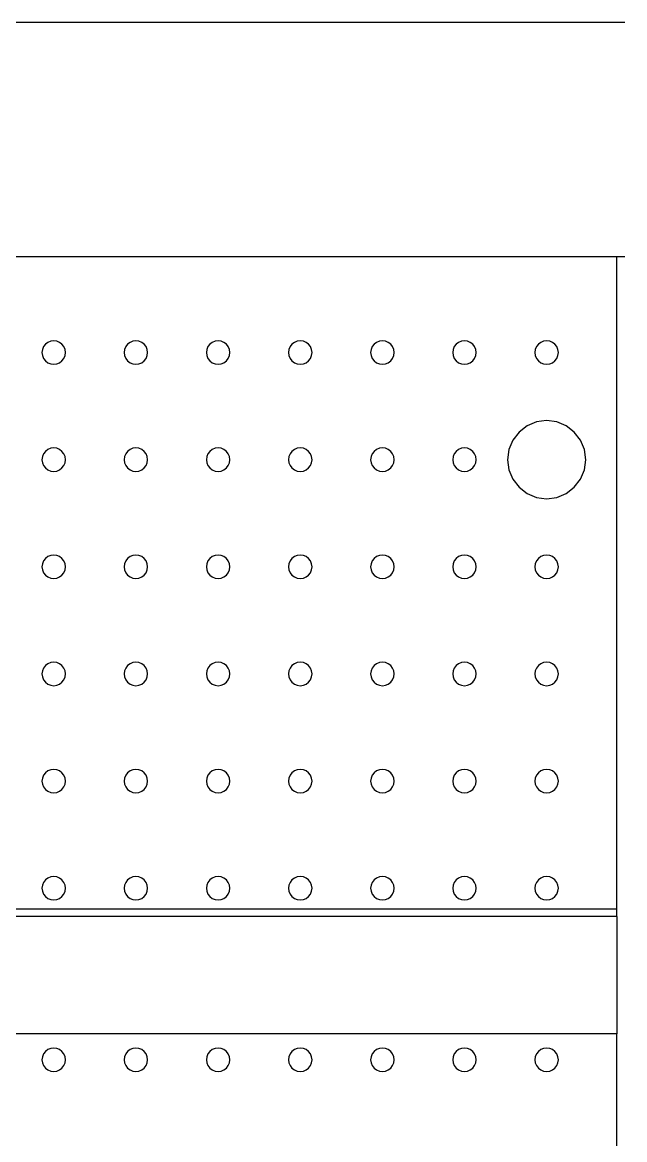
# Model space of a CAD drawing. Header units: millimetres. Extents: x 2562 to 7288, y 778 to 5635.
# Drawn here: x 5853.44 to 5868.85, y 1697.05 to 1725.62 of the extents above; entities that cross this region are included whole.
import ezdxf

# ---------------------------------------------------------------- set-up
doc = ezdxf.new("R2010")
doc.units = ezdxf.units.MM
doc.layers.add('0-gnl-gor3', color=252, linetype='Continuous')
doc.layers.add('2-tef-sabit', color=251, linetype='Continuous')

# ---------------------------------------------------------------- blocks, each defined once
blk = doc.blocks.new('ice well')
at = {"layer": '0-gnl-gor3'}
for p, q in [((63128.92, 6543.76), (63128.92, 6960.06)), ((63068.92, 6545.76), (63068.92, 6854.24)), ((62870.26, 6545.76), (62870.26, 6753.91)), ((62900.26, 6545.76), (62900.26, 6753.91)), ((62902.26, 6753.91), (62902.26, 6545.76)), ((62861.5, 6691.95), (62861.03, 6691.33)), ((62862.13, 6692.42), (62861.5, 6691.95)), ((62862.85, 6692.72), (62862.13, 6692.42)), ((62863.63, 6692.83), (62862.85, 6692.72)), ((62864.4, 6692.72), (62863.63, 6692.83)), ((62865.13, 6692.42), (62864.4, 6692.72)), ((62865.75, 6691.95), (62865.13, 6692.42)), ((62866.22, 6691.33), (62865.75, 6691.95)), ((62905.37, 6691.95), (62904.9, 6691.33)), ((62906, 6692.42), (62905.37, 6691.95)), ((62906.72, 6692.72), (62906, 6692.42)), ((62907.5, 6692.83), (62906.72, 6692.72)), ((62908.27, 6692.72), (62907.5, 6692.83)), ((62909, 6692.42), (62908.27, 6692.72)), ((62909.62, 6691.95), (62909, 6692.42)), ((62910.09, 6691.33), (62909.62, 6691.95)), ((62932.77, 6691.95), (62932.3, 6691.33)), ((62933.39, 6692.42), (62932.77, 6691.95)), ((62934.12, 6692.72), (62933.39, 6692.42)), ((62934.89, 6692.83), (62934.12, 6692.72)), ((62935.67, 6692.72), (62934.89, 6692.83)), ((62936.39, 6692.42), (62935.67, 6692.72)), ((62937.02, 6691.95), (62936.39, 6692.42)), ((62937.49, 6691.33), (62937.02, 6691.95)), ((62960.17, 6691.95), (62959.7, 6691.33)), ((62960.79, 6692.42), (62960.17, 6691.95)), ((62961.52, 6692.72), (62960.79, 6692.42)), ((62962.29, 6692.83), (62961.52, 6692.72)), ((62963.07, 6692.72), (62962.29, 6692.83)), ((62963.79, 6692.42), (62963.07, 6692.72)), ((62964.42, 6691.95), (62963.79, 6692.42)), ((62964.89, 6691.33), (62964.42, 6691.95)), ((62987.57, 6691.95), (62987.09, 6691.33)), ((62988.19, 6692.42), (62987.57, 6691.95)), ((62988.92, 6692.72), (62988.19, 6692.42)), ((62989.69, 6692.83), (62988.92, 6692.72)), ((62990.47, 6692.72), (62989.69, 6692.83)), ((62991.19, 6692.42), (62990.47, 6692.72)), ((62991.81, 6691.95), (62991.19, 6692.42)), ((62992.29, 6691.33), (62991.81, 6691.95)), ((63014.97, 6691.95), (63014.49, 6691.33)), ((63015.59, 6692.42), (63014.97, 6691.95)), ((63016.31, 6692.72), (63015.59, 6692.42)), ((63017.09, 6692.83), (63016.31, 6692.72)), ((63017.87, 6692.72), (63017.09, 6692.83)), ((63018.59, 6692.42), (63017.87, 6692.72)), ((63019.21, 6691.95), (63018.59, 6692.42)), ((63019.69, 6691.33), (63019.21, 6691.95)), ((63042.37, 6691.95), (63041.89, 6691.33)), ((63042.99, 6692.42), (63042.37, 6691.95)), ((63043.71, 6692.72), (63042.99, 6692.42)), ((63044.49, 6692.83), (63043.71, 6692.72)), ((63045.27, 6692.72), (63044.49, 6692.83)), ((63045.99, 6692.42), (63045.27, 6692.72)), ((63046.61, 6691.95), (63045.99, 6692.42)), ((63047.09, 6691.33), (63046.61, 6691.95)), ((62860.73, 6690.6), (62860.63, 6689.83)), ((62860.63, 6689.83), (62860.73, 6689.05)), ((62861.03, 6691.33), (62860.73, 6690.6)), ((62860.73, 6689.05), (62861.03, 6688.33)), ((62866.52, 6690.6), (62866.22, 6691.33)), ((62866.22, 6688.33), (62866.52, 6689.05)), ((62866.63, 6689.83), (62866.52, 6690.6)), ((62866.52, 6689.05), (62866.63, 6689.83)), ((62904.6, 6690.6), (62904.5, 6689.83)), ((62904.5, 6689.83), (62904.6, 6689.05)), ((62904.9, 6691.33), (62904.6, 6690.6)), ((62904.6, 6689.05), (62904.9, 6688.33)), ((62910.39, 6690.6), (62910.09, 6691.33)), ((62910.09, 6688.33), (62910.39, 6689.05)), ((62910.5, 6689.83), (62910.39, 6690.6)), ((62910.39, 6689.05), (62910.5, 6689.83)), ((62932, 6690.6), (62931.89, 6689.83)), ((62931.89, 6689.83), (62932, 6689.05)), ((62932.3, 6691.33), (62932, 6690.6)), ((62932, 6689.05), (62932.3, 6688.33)), ((62937.79, 6690.6), (62937.49, 6691.33)), ((62937.49, 6688.33), (62937.79, 6689.05)), ((62937.9, 6689.83), (62937.79, 6690.6)), ((62937.79, 6689.05), (62937.9, 6689.83)), ((62959.4, 6690.6), (62959.29, 6689.83)), ((62959.29, 6689.83), (62959.4, 6689.05)), ((62959.7, 6691.33), (62959.4, 6690.6)), ((62959.4, 6689.05), (62959.7, 6688.33)), ((62965.19, 6690.6), (62964.89, 6691.33)), ((62964.89, 6688.33), (62965.19, 6689.05)), ((62965.29, 6689.83), (62965.19, 6690.6)), ((62965.19, 6689.05), (62965.29, 6689.83)), ((62986.79, 6690.6), (62986.69, 6689.83)), ((62986.69, 6689.83), (62986.79, 6689.05)), ((62987.09, 6691.33), (62986.79, 6690.6)), ((62986.79, 6689.05), (62987.09, 6688.33)), ((62992.59, 6690.6), (62992.29, 6691.33)), ((62992.29, 6688.33), (62992.59, 6689.05)), ((62992.69, 6689.83), (62992.59, 6690.6)), ((62992.59, 6689.05), (62992.69, 6689.83)), ((63014.19, 6690.6), (63014.09, 6689.83)), ((63014.09, 6689.83), (63014.19, 6689.05)), ((63014.49, 6691.33), (63014.19, 6690.6)), ((63014.19, 6689.05), (63014.49, 6688.33)), ((63019.99, 6690.6), (63019.69, 6691.33)), ((63019.69, 6688.33), (63019.99, 6689.05)), ((63020.09, 6689.83), (63019.99, 6690.6)), ((63019.99, 6689.05), (63020.09, 6689.83)), ((63041.59, 6690.6), (63041.49, 6689.83)), ((63041.49, 6689.83), (63041.59, 6689.05)), ((63041.89, 6691.33), (63041.59, 6690.6)), ((63041.59, 6689.05), (63041.89, 6688.33)), ((63047.39, 6690.6), (63047.09, 6691.33)), ((63047.09, 6688.33), (63047.39, 6689.05)), ((63047.49, 6689.83), (63047.39, 6690.6)), ((63047.39, 6689.05), (63047.49, 6689.83)), ((62861.03, 6688.33), (62861.5, 6687.71)), ((62861.5, 6687.71), (62862.13, 6687.23)), ((62862.13, 6687.23), (62862.85, 6686.93)), ((62862.85, 6686.93), (62863.63, 6686.83)), ((62863.63, 6686.83), (62864.4, 6686.93)), ((62864.4, 6686.93), (62865.13, 6687.23)), ((62865.13, 6687.23), (62865.75, 6687.71)), ((62865.75, 6687.71), (62866.22, 6688.33)), ((62904.9, 6688.33), (62905.37, 6687.71)), ((62905.37, 6687.71), (62906, 6687.23)), ((62906, 6687.23), (62906.72, 6686.93)), ((62906.72, 6686.93), (62907.5, 6686.83)), ((62907.5, 6686.83), (62908.27, 6686.93)), ((62908.27, 6686.93), (62909, 6687.23)), ((62909, 6687.23), (62909.62, 6687.71)), ((62909.62, 6687.71), (62910.09, 6688.33)), ((62932.3, 6688.33), (62932.77, 6687.71)), ((62932.77, 6687.71), (62933.39, 6687.23)), ((62933.39, 6687.23), (62934.12, 6686.93)), ((62934.12, 6686.93), (62934.89, 6686.83)), ((62934.89, 6686.83), (62935.67, 6686.93)), ((62935.67, 6686.93), (62936.39, 6687.23)), ((62936.39, 6687.23), (62937.02, 6687.71)), ((62937.02, 6687.71), (62937.49, 6688.33)), ((62959.7, 6688.33), (62960.17, 6687.71)), ((62960.17, 6687.71), (62960.79, 6687.23)), ((62960.79, 6687.23), (62961.52, 6686.93)), ((62961.52, 6686.93), (62962.29, 6686.83)), ((62962.29, 6686.83), (62963.07, 6686.93)), ((62963.07, 6686.93), (62963.79, 6687.23)), ((62963.79, 6687.23), (62964.42, 6687.71)), ((62964.42, 6687.71), (62964.89, 6688.33)), ((62987.09, 6688.33), (62987.57, 6687.71)), ((62987.57, 6687.71), (62988.19, 6687.23)), ((62988.19, 6687.23), (62988.92, 6686.93)), ((62988.92, 6686.93), (62989.69, 6686.83)), ((62989.69, 6686.83), (62990.47, 6686.93)), ((62990.47, 6686.93), (62991.19, 6687.23)), ((62991.19, 6687.23), (62991.81, 6687.71)), ((62991.81, 6687.71), (62992.29, 6688.33)), ((63014.49, 6688.33), (63014.97, 6687.71)), ((63014.97, 6687.71), (63015.59, 6687.23)), ((63015.59, 6687.23), (63016.31, 6686.93)), ((63016.31, 6686.93), (63017.09, 6686.83)), ((63017.09, 6686.83), (63017.87, 6686.93)), ((63017.87, 6686.93), (63018.59, 6687.23)), ((63018.59, 6687.23), (63019.21, 6687.71)), ((63019.21, 6687.71), (63019.69, 6688.33)), ((63041.89, 6688.33), (63042.37, 6687.71)), ((63042.37, 6687.71), (63042.99, 6687.23)), ((63042.99, 6687.23), (63043.71, 6686.93)), ((63043.71, 6686.93), (63044.49, 6686.83)), ((63044.49, 6686.83), (63045.27, 6686.93)), ((63045.27, 6686.93), (63045.99, 6687.23)), ((63045.99, 6687.23), (63046.61, 6687.71)), ((63046.61, 6687.71), (63047.09, 6688.33)), ((62862.13, 6671.4), (62861.5, 6670.92)), ((62862.85, 6671.7), (62862.13, 6671.4)), ((62863.63, 6671.8), (62862.85, 6671.7)), ((62864.4, 6671.7), (62863.63, 6671.8)), ((62865.13, 6671.4), (62864.4, 6671.7)), ((62865.75, 6670.92), (62865.13, 6671.4)), ((62906, 6671.4), (62905.37, 6670.92)), ((62906.72, 6671.7), (62906, 6671.4)), ((62907.5, 6671.8), (62906.72, 6671.7)), ((62908.27, 6671.7), (62907.5, 6671.8)), ((62909, 6671.4), (62908.27, 6671.7)), ((62909.62, 6670.92), (62909, 6671.4)), ((62933.39, 6671.4), (62932.77, 6670.92)), ((62934.12, 6671.7), (62933.39, 6671.4)), ((62934.89, 6671.8), (62934.12, 6671.7)), ((62935.67, 6671.7), (62934.89, 6671.8)), ((62936.39, 6671.4), (62935.67, 6671.7)), ((62937.02, 6670.92), (62936.39, 6671.4)), ((62960.79, 6671.4), (62960.17, 6670.92)), ((62961.52, 6671.7), (62960.79, 6671.4)), ((62962.29, 6671.8), (62961.52, 6671.7)), ((62963.07, 6671.7), (62962.29, 6671.8)), ((62963.79, 6671.4), (62963.07, 6671.7)), ((62964.42, 6670.92), (62963.79, 6671.4)), ((62988.19, 6671.4), (62987.57, 6670.92)), ((62988.92, 6671.7), (62988.19, 6671.4)), ((62989.69, 6671.8), (62988.92, 6671.7)), ((62990.47, 6671.7), (62989.69, 6671.8)), ((62991.19, 6671.4), (62990.47, 6671.7)), ((62991.81, 6670.92), (62991.19, 6671.4)), ((63015.59, 6671.4), (63014.97, 6670.92)), ((63016.31, 6671.7), (63015.59, 6671.4)), ((63017.09, 6671.8), (63016.31, 6671.7)), ((63017.87, 6671.7), (63017.09, 6671.8)), ((63018.59, 6671.4), (63017.87, 6671.7)), ((63019.21, 6670.92), (63018.59, 6671.4)), ((63042.99, 6671.4), (63042.37, 6670.92)), ((63043.71, 6671.7), (63042.99, 6671.4)), ((63044.49, 6671.8), (63043.71, 6671.7)), ((63045.27, 6671.7), (63044.49, 6671.8)), ((63045.99, 6671.4), (63045.27, 6671.7)), ((63046.61, 6670.92), (63045.99, 6671.4)), ((62860.73, 6669.58), (62860.63, 6668.8)), ((62860.63, 6668.8), (62860.73, 6668.02)), ((62861.03, 6670.3), (62860.73, 6669.58)), ((62861.5, 6670.92), (62861.03, 6670.3)), ((62866.22, 6670.3), (62865.75, 6670.92)), ((62866.52, 6669.58), (62866.22, 6670.3)), ((62866.63, 6668.8), (62866.52, 6669.58)), ((62866.52, 6668.02), (62866.63, 6668.8)), ((62904.6, 6669.58), (62904.5, 6668.8)), ((62904.5, 6668.8), (62904.6, 6668.02)), ((62904.9, 6670.3), (62904.6, 6669.58)), ((62905.37, 6670.92), (62904.9, 6670.3)), ((62910.09, 6670.3), (62909.62, 6670.92)), ((62910.39, 6669.58), (62910.09, 6670.3)), ((62910.5, 6668.8), (62910.39, 6669.58)), ((62910.39, 6668.02), (62910.5, 6668.8)), ((62932, 6669.58), (62931.89, 6668.8)), ((62931.89, 6668.8), (62932, 6668.02)), ((62932.3, 6670.3), (62932, 6669.58)), ((62932.77, 6670.92), (62932.3, 6670.3)), ((62937.49, 6670.3), (62937.02, 6670.92)), ((62937.79, 6669.58), (62937.49, 6670.3)), ((62937.9, 6668.8), (62937.79, 6669.58)), ((62937.79, 6668.02), (62937.9, 6668.8)), ((62959.4, 6669.58), (62959.29, 6668.8)), ((62959.29, 6668.8), (62959.4, 6668.02)), ((62959.7, 6670.3), (62959.4, 6669.58)), ((62960.17, 6670.92), (62959.7, 6670.3)), ((62964.89, 6670.3), (62964.42, 6670.92)), ((62965.19, 6669.58), (62964.89, 6670.3)), ((62965.29, 6668.8), (62965.19, 6669.58)), ((62965.19, 6668.02), (62965.29, 6668.8)), ((62986.79, 6669.58), (62986.69, 6668.8)), ((62986.69, 6668.8), (62986.79, 6668.02)), ((62987.09, 6670.3), (62986.79, 6669.58)), ((62987.57, 6670.92), (62987.09, 6670.3)), ((62992.29, 6670.3), (62991.81, 6670.92)), ((62992.59, 6669.58), (62992.29, 6670.3)), ((62992.69, 6668.8), (62992.59, 6669.58)), ((62992.59, 6668.02), (62992.69, 6668.8)), ((63014.19, 6669.58), (63014.09, 6668.8)), ((63014.09, 6668.8), (63014.19, 6668.02)), ((63014.49, 6670.3), (63014.19, 6669.58)), ((63014.97, 6670.92), (63014.49, 6670.3)), ((63019.69, 6670.3), (63019.21, 6670.92)), ((63019.99, 6669.58), (63019.69, 6670.3)), ((63020.09, 6668.8), (63019.99, 6669.58)), ((63019.99, 6668.02), (63020.09, 6668.8)), ((63041.59, 6669.58), (63041.49, 6668.8)), ((63041.49, 6668.8), (63041.59, 6668.02)), ((63041.89, 6670.3), (63041.59, 6669.58)), ((63042.37, 6670.92), (63041.89, 6670.3)), ((63047.09, 6670.3), (63046.61, 6670.92)), ((63047.39, 6669.58), (63047.09, 6670.3)), ((63047.49, 6668.8), (63047.39, 6669.58)), ((63047.39, 6668.02), (63047.49, 6668.8)), ((62860.73, 6668.02), (62861.03, 6667.3)), ((62861.03, 6667.3), (62861.5, 6666.68)), ((62861.5, 6666.68), (62862.13, 6666.2)), ((62862.13, 6666.2), (62862.85, 6665.9)), ((62862.85, 6665.9), (62863.63, 6665.8)), ((62863.63, 6665.8), (62864.4, 6665.9)), ((62864.4, 6665.9), (62865.13, 6666.2)), ((62865.13, 6666.2), (62865.75, 6666.68)), ((62865.75, 6666.68), (62866.22, 6667.3)), ((62866.22, 6667.3), (62866.52, 6668.02)), ((62904.6, 6668.02), (62904.9, 6667.3)), ((62904.9, 6667.3), (62905.37, 6666.68)), ((62905.37, 6666.68), (62906, 6666.2)), ((62906, 6666.2), (62906.72, 6665.9)), ((62906.72, 6665.9), (62907.5, 6665.8)), ((62907.5, 6665.8), (62908.27, 6665.9)), ((62908.27, 6665.9), (62909, 6666.2)), ((62909, 6666.2), (62909.62, 6666.68)), ((62909.62, 6666.68), (62910.09, 6667.3)), ((62910.09, 6667.3), (62910.39, 6668.02)), ((62932, 6668.02), (62932.3, 6667.3)), ((62932.3, 6667.3), (62932.77, 6666.68)), ((62932.77, 6666.68), (62933.39, 6666.2)), ((62933.39, 6666.2), (62934.12, 6665.9)), ((62934.12, 6665.9), (62934.89, 6665.8)), ((62934.89, 6665.8), (62935.67, 6665.9)), ((62935.67, 6665.9), (62936.39, 6666.2)), ((62936.39, 6666.2), (62937.02, 6666.68)), ((62937.02, 6666.68), (62937.49, 6667.3)), ((62937.49, 6667.3), (62937.79, 6668.02)), ((62959.4, 6668.02), (62959.7, 6667.3)), ((62959.7, 6667.3), (62960.17, 6666.68)), ((62960.17, 6666.68), (62960.79, 6666.2)), ((62960.79, 6666.2), (62961.52, 6665.9)), ((62961.52, 6665.9), (62962.29, 6665.8)), ((62962.29, 6665.8), (62963.07, 6665.9)), ((62963.07, 6665.9), (62963.79, 6666.2)), ((62963.79, 6666.2), (62964.42, 6666.68)), ((62964.42, 6666.68), (62964.89, 6667.3)), ((62964.89, 6667.3), (62965.19, 6668.02)), ((62986.79, 6668.02), (62987.09, 6667.3)), ((62987.09, 6667.3), (62987.57, 6666.68)), ((62987.57, 6666.68), (62988.19, 6666.2)), ((62988.19, 6666.2), (62988.92, 6665.9)), ((62988.92, 6665.9), (62989.69, 6665.8)), ((62989.69, 6665.8), (62990.47, 6665.9)), ((62990.47, 6665.9), (62991.19, 6666.2)), ((62991.19, 6666.2), (62991.81, 6666.68)), ((62991.81, 6666.68), (62992.29, 6667.3)), ((62992.29, 6667.3), (62992.59, 6668.02)), ((63014.19, 6668.02), (63014.49, 6667.3)), ((63014.49, 6667.3), (63014.97, 6666.68)), ((63014.97, 6666.68), (63015.59, 6666.2)), ((63015.59, 6666.2), (63016.31, 6665.9)), ((63016.31, 6665.9), (63017.09, 6665.8)), ((63017.09, 6665.8), (63017.87, 6665.9)), ((63017.87, 6665.9), (63018.59, 6666.2)), ((63018.59, 6666.2), (63019.21, 6666.68)), ((63019.21, 6666.68), (63019.69, 6667.3)), ((63019.69, 6667.3), (63019.99, 6668.02)), ((63041.59, 6668.02), (63041.89, 6667.3)), ((63041.89, 6667.3), (63042.37, 6666.68)), ((63042.37, 6666.68), (63042.99, 6666.2)), ((63042.99, 6666.2), (63043.71, 6665.9)), ((63043.71, 6665.9), (63044.49, 6665.8)), ((63044.49, 6665.8), (63045.27, 6665.9)), ((63045.27, 6665.9), (63045.99, 6666.2)), ((63045.99, 6666.2), (63046.61, 6666.68)), ((63046.61, 6666.68), (63047.09, 6667.3)), ((63047.09, 6667.3), (63047.39, 6668.02)), ((62860.73, 6648.55), (62860.63, 6647.77)), ((62861.03, 6649.27), (62860.73, 6648.55)), ((62861.5, 6649.89), (62861.03, 6649.27)), ((62862.13, 6650.37), (62861.5, 6649.89)), ((62862.85, 6650.67), (62862.13, 6650.37)), ((62863.63, 6650.77), (62862.85, 6650.67)), ((62864.4, 6650.67), (62863.63, 6650.77)), ((62865.13, 6650.37), (62864.4, 6650.67)), ((62865.75, 6649.89), (62865.13, 6650.37)), ((62866.22, 6649.27), (62865.75, 6649.89)), ((62866.52, 6648.55), (62866.22, 6649.27)), ((62866.63, 6647.77), (62866.52, 6648.55)), ((62904.6, 6648.55), (62904.5, 6647.77)), ((62904.9, 6649.27), (62904.6, 6648.55)), ((62905.37, 6649.89), (62904.9, 6649.27)), ((62906, 6650.37), (62905.37, 6649.89)), ((62906.72, 6650.67), (62906, 6650.37)), ((62907.5, 6650.77), (62906.72, 6650.67)), ((62908.27, 6650.67), (62907.5, 6650.77)), ((62909, 6650.37), (62908.27, 6650.67)), ((62909.62, 6649.89), (62909, 6650.37)), ((62910.09, 6649.27), (62909.62, 6649.89)), ((62910.39, 6648.55), (62910.09, 6649.27)), ((62910.5, 6647.77), (62910.39, 6648.55)), ((62932, 6648.55), (62931.89, 6647.77)), ((62932.3, 6649.27), (62932, 6648.55)), ((62932.77, 6649.89), (62932.3, 6649.27)), ((62933.39, 6650.37), (62932.77, 6649.89)), ((62934.12, 6650.67), (62933.39, 6650.37)), ((62934.89, 6650.77), (62934.12, 6650.67)), ((62935.67, 6650.67), (62934.89, 6650.77)), ((62936.39, 6650.37), (62935.67, 6650.67)), ((62937.02, 6649.89), (62936.39, 6650.37)), ((62937.49, 6649.27), (62937.02, 6649.89)), ((62937.79, 6648.55), (62937.49, 6649.27)), ((62937.9, 6647.77), (62937.79, 6648.55)), ((62959.4, 6648.55), (62959.29, 6647.77)), ((62959.7, 6649.27), (62959.4, 6648.55)), ((62960.17, 6649.89), (62959.7, 6649.27)), ((62960.79, 6650.37), (62960.17, 6649.89)), ((62961.52, 6650.67), (62960.79, 6650.37)), ((62962.29, 6650.77), (62961.52, 6650.67)), ((62963.07, 6650.67), (62962.29, 6650.77)), ((62963.79, 6650.37), (62963.07, 6650.67)), ((62964.42, 6649.89), (62963.79, 6650.37)), ((62964.89, 6649.27), (62964.42, 6649.89)), ((62965.19, 6648.55), (62964.89, 6649.27)), ((62965.29, 6647.77), (62965.19, 6648.55)), ((62986.79, 6648.55), (62986.69, 6647.77)), ((62987.09, 6649.27), (62986.79, 6648.55)), ((62987.57, 6649.89), (62987.09, 6649.27)), ((62988.19, 6650.37), (62987.57, 6649.89)), ((62988.92, 6650.67), (62988.19, 6650.37)), ((62989.69, 6650.77), (62988.92, 6650.67)), ((62990.47, 6650.67), (62989.69, 6650.77)), ((62991.19, 6650.37), (62990.47, 6650.67)), ((62991.81, 6649.89), (62991.19, 6650.37)), ((62992.29, 6649.27), (62991.81, 6649.89)), ((62992.59, 6648.55), (62992.29, 6649.27)), ((62992.69, 6647.77), (62992.59, 6648.55)), ((63014.19, 6648.55), (63014.09, 6647.77)), ((63014.49, 6649.27), (63014.19, 6648.55)), ((63014.97, 6649.89), (63014.49, 6649.27)), ((63015.59, 6650.37), (63014.97, 6649.89)), ((63016.31, 6650.67), (63015.59, 6650.37)), ((63017.09, 6650.77), (63016.31, 6650.67)), ((63017.87, 6650.67), (63017.09, 6650.77)), ((63018.59, 6650.37), (63017.87, 6650.67)), ((63019.21, 6649.89), (63018.59, 6650.37)), ((63019.69, 6649.27), (63019.21, 6649.89)), ((63019.99, 6648.55), (63019.69, 6649.27)), ((63020.09, 6647.77), (63019.99, 6648.55)), ((63041.59, 6648.55), (63041.49, 6647.77)), ((63041.89, 6649.27), (63041.59, 6648.55)), ((63042.37, 6649.89), (63041.89, 6649.27)), ((63042.99, 6650.37), (63042.37, 6649.89)), ((63043.71, 6650.67), (63042.99, 6650.37)), ((63044.49, 6650.77), (63043.71, 6650.67)), ((63045.27, 6650.67), (63044.49, 6650.77)), ((63045.99, 6650.37), (63045.27, 6650.67)), ((63046.61, 6649.89), (63045.99, 6650.37)), ((63047.09, 6649.27), (63046.61, 6649.89)), ((63047.39, 6648.55), (63047.09, 6649.27)), ((63047.49, 6647.77), (63047.39, 6648.55)), ((62860.63, 6647.77), (62860.73, 6647)), ((62860.73, 6647), (62861.03, 6646.27)), ((62861.03, 6646.27), (62861.5, 6645.65)), ((62861.5, 6645.65), (62862.13, 6645.17)), ((62865.13, 6645.17), (62865.75, 6645.65)), ((62865.75, 6645.65), (62866.22, 6646.27)), ((62866.22, 6646.27), (62866.52, 6647)), ((62866.52, 6647), (62866.63, 6647.77)), ((62904.5, 6647.77), (62904.6, 6647)), ((62904.6, 6647), (62904.9, 6646.27)), ((62904.9, 6646.27), (62905.37, 6645.65)), ((62905.37, 6645.65), (62906, 6645.17)), ((62909, 6645.17), (62909.62, 6645.65)), ((62909.62, 6645.65), (62910.09, 6646.27)), ((62910.09, 6646.27), (62910.39, 6647)), ((62910.39, 6647), (62910.5, 6647.77)), ((62931.89, 6647.77), (62932, 6647)), ((62932, 6647), (62932.3, 6646.27)), ((62932.3, 6646.27), (62932.77, 6645.65)), ((62932.77, 6645.65), (62933.39, 6645.17)), ((62936.39, 6645.17), (62937.02, 6645.65)), ((62937.02, 6645.65), (62937.49, 6646.27)), ((62937.49, 6646.27), (62937.79, 6647)), ((62937.79, 6647), (62937.9, 6647.77)), ((62959.29, 6647.77), (62959.4, 6647)), ((62959.4, 6647), (62959.7, 6646.27)), ((62959.7, 6646.27), (62960.17, 6645.65)), ((62960.17, 6645.65), (62960.79, 6645.17)), ((62963.79, 6645.17), (62964.42, 6645.65)), ((62964.42, 6645.65), (62964.89, 6646.27)), ((62964.89, 6646.27), (62965.19, 6647)), ((62965.19, 6647), (62965.29, 6647.77)), ((62986.69, 6647.77), (62986.79, 6647)), ((62986.79, 6647), (62987.09, 6646.27)), ((62987.09, 6646.27), (62987.57, 6645.65)), ((62987.57, 6645.65), (62988.19, 6645.17)), ((62991.19, 6645.17), (62991.81, 6645.65)), ((62991.81, 6645.65), (62992.29, 6646.27)), ((62992.29, 6646.27), (62992.59, 6647)), ((62992.59, 6647), (62992.69, 6647.77)), ((63014.09, 6647.77), (63014.19, 6647)), ((63014.19, 6647), (63014.49, 6646.27)), ((63014.49, 6646.27), (63014.97, 6645.65)), ((63014.97, 6645.65), (63015.59, 6645.17)), ((63018.59, 6645.17), (63019.21, 6645.65)), ((63019.21, 6645.65), (63019.69, 6646.27)), ((63019.69, 6646.27), (63019.99, 6647)), ((63019.99, 6647), (63020.09, 6647.77)), ((63041.49, 6647.77), (63041.59, 6647)), ((63041.59, 6647), (63041.89, 6646.27)), ((63041.89, 6646.27), (63042.37, 6645.65)), ((63042.37, 6645.65), (63042.99, 6645.17)), ((63045.99, 6645.17), (63046.61, 6645.65)), ((63046.61, 6645.65), (63047.09, 6646.27)), ((63047.09, 6646.27), (63047.39, 6647)), ((63047.39, 6647), (63047.49, 6647.77)), ((62862.13, 6645.17), (62862.85, 6644.88)), ((62862.85, 6644.88), (62863.63, 6644.77)), ((62863.63, 6644.77), (62864.4, 6644.88)), ((62864.4, 6644.88), (62865.13, 6645.17)), ((62906, 6645.17), (62906.72, 6644.88)), ((62906.72, 6644.88), (62907.5, 6644.77)), ((62907.5, 6644.77), (62908.27, 6644.88)), ((62908.27, 6644.88), (62909, 6645.17)), ((62933.39, 6645.17), (62934.12, 6644.88)), ((62934.12, 6644.88), (62934.89, 6644.77)), ((62934.89, 6644.77), (62935.67, 6644.88)), ((62935.67, 6644.88), (62936.39, 6645.17)), ((62960.79, 6645.17), (62961.52, 6644.88)), ((62961.52, 6644.88), (62962.29, 6644.77)), ((62962.29, 6644.77), (62963.07, 6644.88)), ((62963.07, 6644.88), (62963.79, 6645.17)), ((62988.19, 6645.17), (62988.92, 6644.88)), ((62988.92, 6644.88), (62989.69, 6644.77)), ((62989.69, 6644.77), (62990.47, 6644.88)), ((62990.47, 6644.88), (62991.19, 6645.17)), ((63015.59, 6645.17), (63016.31, 6644.88)), ((63016.31, 6644.88), (63017.09, 6644.77)), ((63017.09, 6644.77), (63017.87, 6644.88)), ((63017.87, 6644.88), (63018.59, 6645.17)), ((63042.99, 6645.17), (63043.71, 6644.88)), ((63043.71, 6644.88), (63044.49, 6644.77)), ((63044.49, 6644.77), (63045.27, 6644.88)), ((63045.27, 6644.88), (63045.99, 6645.17)), ((62861.5, 6628.87), (62861.03, 6628.25)), ((62862.13, 6629.34), (62861.5, 6628.87)), ((62862.85, 6629.64), (62862.13, 6629.34)), ((62863.63, 6629.75), (62862.85, 6629.64)), ((62864.4, 6629.64), (62863.63, 6629.75)), ((62865.13, 6629.34), (62864.4, 6629.64)), ((62865.75, 6628.87), (62865.13, 6629.34)), ((62866.22, 6628.25), (62865.75, 6628.87)), ((62905.37, 6628.87), (62904.9, 6628.25)), ((62906, 6629.34), (62905.37, 6628.87)), ((62906.72, 6629.64), (62906, 6629.34)), ((62907.5, 6629.75), (62906.72, 6629.64)), ((62908.27, 6629.64), (62907.5, 6629.75)), ((62909, 6629.34), (62908.27, 6629.64)), ((62909.62, 6628.87), (62909, 6629.34)), ((62910.09, 6628.25), (62909.62, 6628.87)), ((62932.77, 6628.87), (62932.3, 6628.25)), ((62933.39, 6629.34), (62932.77, 6628.87)), ((62934.12, 6629.64), (62933.39, 6629.34)), ((62934.89, 6629.75), (62934.12, 6629.64)), ((62935.67, 6629.64), (62934.89, 6629.75)), ((62936.39, 6629.34), (62935.67, 6629.64)), ((62937.02, 6628.87), (62936.39, 6629.34)), ((62937.49, 6628.25), (62937.02, 6628.87)), ((62960.17, 6628.87), (62959.7, 6628.25)), ((62960.79, 6629.34), (62960.17, 6628.87)), ((62961.52, 6629.64), (62960.79, 6629.34)), ((62962.29, 6629.75), (62961.52, 6629.64)), ((62963.07, 6629.64), (62962.29, 6629.75)), ((62963.79, 6629.34), (62963.07, 6629.64)), ((62964.42, 6628.87), (62963.79, 6629.34)), ((62964.89, 6628.25), (62964.42, 6628.87)), ((62987.57, 6628.87), (62987.09, 6628.25)), ((62988.19, 6629.34), (62987.57, 6628.87)), ((62988.92, 6629.64), (62988.19, 6629.34)), ((62989.69, 6629.75), (62988.92, 6629.64)), ((62990.47, 6629.64), (62989.69, 6629.75)), ((62991.19, 6629.34), (62990.47, 6629.64)), ((62991.81, 6628.87), (62991.19, 6629.34)), ((62992.29, 6628.25), (62991.81, 6628.87)), ((63014.97, 6628.87), (63014.49, 6628.25)), ((63015.59, 6629.34), (63014.97, 6628.87)), ((63016.31, 6629.64), (63015.59, 6629.34)), ((63017.09, 6629.75), (63016.31, 6629.64)), ((63017.87, 6629.64), (63017.09, 6629.75)), ((63018.59, 6629.34), (63017.87, 6629.64)), ((63019.21, 6628.87), (63018.59, 6629.34)), ((63019.69, 6628.25), (63019.21, 6628.87)), ((63042.37, 6628.87), (63041.89, 6628.25)), ((63042.99, 6629.34), (63042.37, 6628.87)), ((63043.71, 6629.64), (63042.99, 6629.34)), ((63044.49, 6629.75), (63043.71, 6629.64)), ((63045.27, 6629.64), (63044.49, 6629.75)), ((63045.99, 6629.34), (63045.27, 6629.64)), ((63046.61, 6628.87), (63045.99, 6629.34)), ((63047.09, 6628.25), (63046.61, 6628.87)), ((62860.73, 6627.52), (62860.63, 6626.75)), ((62860.63, 6626.75), (62860.73, 6625.97)), ((62861.03, 6628.25), (62860.73, 6627.52)), ((62860.73, 6625.97), (62861.03, 6625.25)), ((62866.52, 6627.52), (62866.22, 6628.25)), ((62866.22, 6625.25), (62866.52, 6625.97)), ((62866.63, 6626.75), (62866.52, 6627.52)), ((62866.52, 6625.97), (62866.63, 6626.75)), ((62904.6, 6627.52), (62904.5, 6626.75)), ((62904.5, 6626.75), (62904.6, 6625.97)), ((62904.9, 6628.25), (62904.6, 6627.52)), ((62904.6, 6625.97), (62904.9, 6625.25)), ((62910.39, 6627.52), (62910.09, 6628.25)), ((62910.09, 6625.25), (62910.39, 6625.97)), ((62910.5, 6626.75), (62910.39, 6627.52)), ((62910.39, 6625.97), (62910.5, 6626.75)), ((62932, 6627.52), (62931.89, 6626.75)), ((62931.89, 6626.75), (62932, 6625.97)), ((62932.3, 6628.25), (62932, 6627.52)), ((62932, 6625.97), (62932.3, 6625.25)), ((62937.79, 6627.52), (62937.49, 6628.25)), ((62937.49, 6625.25), (62937.79, 6625.97)), ((62937.9, 6626.75), (62937.79, 6627.52)), ((62937.79, 6625.97), (62937.9, 6626.75)), ((62959.4, 6627.52), (62959.29, 6626.75)), ((62959.29, 6626.75), (62959.4, 6625.97)), ((62959.7, 6628.25), (62959.4, 6627.52)), ((62959.4, 6625.97), (62959.7, 6625.25)), ((62965.19, 6627.52), (62964.89, 6628.25)), ((62964.89, 6625.25), (62965.19, 6625.97)), ((62965.29, 6626.75), (62965.19, 6627.52)), ((62965.19, 6625.97), (62965.29, 6626.75)), ((62986.79, 6627.52), (62986.69, 6626.75)), ((62986.69, 6626.75), (62986.79, 6625.97)), ((62987.09, 6628.25), (62986.79, 6627.52)), ((62986.79, 6625.97), (62987.09, 6625.25)), ((62992.59, 6627.52), (62992.29, 6628.25)), ((62992.29, 6625.25), (62992.59, 6625.97)), ((62992.69, 6626.75), (62992.59, 6627.52)), ((62992.59, 6625.97), (62992.69, 6626.75)), ((63014.19, 6627.52), (63014.09, 6626.75)), ((63014.09, 6626.75), (63014.19, 6625.97)), ((63014.49, 6628.25), (63014.19, 6627.52)), ((63014.19, 6625.97), (63014.49, 6625.25)), ((63019.99, 6627.52), (63019.69, 6628.25)), ((63019.69, 6625.25), (63019.99, 6625.97)), ((63020.09, 6626.75), (63019.99, 6627.52)), ((63019.99, 6625.97), (63020.09, 6626.75)), ((63041.59, 6627.52), (63041.49, 6626.75)), ((63041.49, 6626.75), (63041.59, 6625.97)), ((63041.89, 6628.25), (63041.59, 6627.52)), ((63041.59, 6625.97), (63041.89, 6625.25)), ((63047.39, 6627.52), (63047.09, 6628.25)), ((63047.09, 6625.25), (63047.39, 6625.97)), ((63047.49, 6626.75), (63047.39, 6627.52)), ((63047.39, 6625.97), (63047.49, 6626.75)), ((62861.03, 6625.25), (62861.5, 6624.62)), ((62861.5, 6624.62), (62862.13, 6624.15)), ((62862.13, 6624.15), (62862.85, 6623.85)), ((62862.85, 6623.85), (62863.63, 6623.75)), ((62863.63, 6623.75), (62864.4, 6623.85)), ((62864.4, 6623.85), (62865.13, 6624.15)), ((62865.13, 6624.15), (62865.75, 6624.62)), ((62865.75, 6624.62), (62866.22, 6625.25)), ((62904.9, 6625.25), (62905.37, 6624.62)), ((62905.37, 6624.62), (62906, 6624.15)), ((62906, 6624.15), (62906.72, 6623.85)), ((62906.72, 6623.85), (62907.5, 6623.75)), ((62907.5, 6623.75), (62908.27, 6623.85)), ((62908.27, 6623.85), (62909, 6624.15)), ((62909, 6624.15), (62909.62, 6624.62)), ((62909.62, 6624.62), (62910.09, 6625.25)), ((62932.3, 6625.25), (62932.77, 6624.62)), ((62932.77, 6624.62), (62933.39, 6624.15)), ((62933.39, 6624.15), (62934.12, 6623.85)), ((62934.12, 6623.85), (62934.89, 6623.75)), ((62934.89, 6623.75), (62935.67, 6623.85)), ((62935.67, 6623.85), (62936.39, 6624.15)), ((62936.39, 6624.15), (62937.02, 6624.62)), ((62937.02, 6624.62), (62937.49, 6625.25)), ((62959.7, 6625.25), (62960.17, 6624.62)), ((62960.17, 6624.62), (62960.79, 6624.15)), ((62960.79, 6624.15), (62961.52, 6623.85)), ((62961.52, 6623.85), (62962.29, 6623.75)), ((62962.29, 6623.75), (62963.07, 6623.85)), ((62963.07, 6623.85), (62963.79, 6624.15)), ((62963.79, 6624.15), (62964.42, 6624.62)), ((62964.42, 6624.62), (62964.89, 6625.25)), ((62987.09, 6625.25), (62987.57, 6624.62)), ((62987.57, 6624.62), (62988.19, 6624.15)), ((62988.19, 6624.15), (62988.92, 6623.85)), ((62988.92, 6623.85), (62989.69, 6623.75)), ((62989.69, 6623.75), (62990.47, 6623.85)), ((62990.47, 6623.85), (62991.19, 6624.15)), ((62991.19, 6624.15), (62991.81, 6624.62)), ((62991.81, 6624.62), (62992.29, 6625.25)), ((63014.49, 6625.25), (63014.97, 6624.62)), ((63014.97, 6624.62), (63015.59, 6624.15)), ((63015.59, 6624.15), (63016.31, 6623.85)), ((63016.31, 6623.85), (63017.09, 6623.75)), ((63017.09, 6623.75), (63017.87, 6623.85)), ((63017.87, 6623.85), (63018.59, 6624.15)), ((63018.59, 6624.15), (63019.21, 6624.62)), ((63019.21, 6624.62), (63019.69, 6625.25)), ((63041.89, 6625.25), (63042.37, 6624.62)), ((63042.37, 6624.62), (63042.99, 6624.15)), ((63042.99, 6624.15), (63043.71, 6623.85)), ((63043.71, 6623.85), (63044.49, 6623.75)), ((63044.49, 6623.75), (63045.27, 6623.85)), ((63045.27, 6623.85), (63045.99, 6624.15)), ((63045.99, 6624.15), (63046.61, 6624.62)), ((63046.61, 6624.62), (63047.09, 6625.25)), ((62862.85, 6608.64), (62862.13, 6608.34)), ((62863.63, 6608.75), (62862.85, 6608.64)), ((62864.4, 6608.64), (62863.63, 6608.75)), ((62865.13, 6608.34), (62864.4, 6608.64)), ((62906.72, 6608.64), (62906, 6608.34)), ((62907.5, 6608.75), (62906.72, 6608.64)), ((62908.27, 6608.64), (62907.5, 6608.75)), ((62909, 6608.34), (62908.27, 6608.64)), ((62934.12, 6608.64), (62933.39, 6608.34)), ((62934.89, 6608.75), (62934.12, 6608.64)), ((62935.67, 6608.64), (62934.89, 6608.75)), ((62936.39, 6608.34), (62935.67, 6608.64)), ((62961.52, 6608.64), (62960.79, 6608.34)), ((62962.29, 6608.75), (62961.52, 6608.64)), ((62963.07, 6608.64), (62962.29, 6608.75)), ((62963.79, 6608.34), (62963.07, 6608.64)), ((62988.92, 6608.64), (62988.19, 6608.34)), ((62989.69, 6608.75), (62988.92, 6608.64)), ((62990.47, 6608.64), (62989.69, 6608.75)), ((62991.19, 6608.34), (62990.47, 6608.64)), ((63016.31, 6608.64), (63015.59, 6608.34)), ((63017.09, 6608.75), (63016.31, 6608.64)), ((63017.87, 6608.64), (63017.09, 6608.75)), ((63018.59, 6608.34), (63017.87, 6608.64)), ((63043.71, 6608.64), (63042.99, 6608.34)), ((63044.49, 6608.75), (63043.71, 6608.64)), ((63045.27, 6608.64), (63044.49, 6608.75)), ((63045.99, 6608.34), (63045.27, 6608.64)), ((62860.73, 6606.52), (62860.63, 6605.75)), ((62860.63, 6605.75), (62860.73, 6604.97)), ((62861.03, 6607.25), (62860.73, 6606.52)), ((62861.5, 6607.87), (62861.03, 6607.25)), ((62862.13, 6608.34), (62861.5, 6607.87)), ((62865.75, 6607.87), (62865.13, 6608.34)), ((62866.22, 6607.25), (62865.75, 6607.87)), ((62866.52, 6606.52), (62866.22, 6607.25)), ((62866.63, 6605.75), (62866.52, 6606.52)), ((62866.52, 6604.97), (62866.63, 6605.75)), ((62904.6, 6606.52), (62904.5, 6605.75)), ((62904.5, 6605.75), (62904.6, 6604.97)), ((62904.9, 6607.25), (62904.6, 6606.52)), ((62905.37, 6607.87), (62904.9, 6607.25)), ((62906, 6608.34), (62905.37, 6607.87)), ((62909.62, 6607.87), (62909, 6608.34)), ((62910.09, 6607.25), (62909.62, 6607.87)), ((62910.39, 6606.52), (62910.09, 6607.25)), ((62910.5, 6605.75), (62910.39, 6606.52)), ((62910.39, 6604.97), (62910.5, 6605.75)), ((62932, 6606.52), (62931.89, 6605.75)), ((62931.89, 6605.75), (62932, 6604.97)), ((62932.3, 6607.25), (62932, 6606.52)), ((62932.77, 6607.87), (62932.3, 6607.25)), ((62933.39, 6608.34), (62932.77, 6607.87)), ((62937.02, 6607.87), (62936.39, 6608.34)), ((62937.49, 6607.25), (62937.02, 6607.87)), ((62937.79, 6606.52), (62937.49, 6607.25)), ((62937.9, 6605.75), (62937.79, 6606.52)), ((62937.79, 6604.97), (62937.9, 6605.75)), ((62959.4, 6606.52), (62959.29, 6605.75)), ((62959.29, 6605.75), (62959.4, 6604.97)), ((62959.7, 6607.25), (62959.4, 6606.52)), ((62960.17, 6607.87), (62959.7, 6607.25)), ((62960.79, 6608.34), (62960.17, 6607.87)), ((62964.42, 6607.87), (62963.79, 6608.34)), ((62964.89, 6607.25), (62964.42, 6607.87)), ((62965.19, 6606.52), (62964.89, 6607.25)), ((62965.29, 6605.75), (62965.19, 6606.52)), ((62965.19, 6604.97), (62965.29, 6605.75)), ((62986.79, 6606.52), (62986.69, 6605.75)), ((62986.69, 6605.75), (62986.79, 6604.97)), ((62987.09, 6607.25), (62986.79, 6606.52)), ((62987.57, 6607.87), (62987.09, 6607.25)), ((62988.19, 6608.34), (62987.57, 6607.87)), ((62991.81, 6607.87), (62991.19, 6608.34)), ((62992.29, 6607.25), (62991.81, 6607.87)), ((62992.59, 6606.52), (62992.29, 6607.25)), ((62992.69, 6605.75), (62992.59, 6606.52)), ((62992.59, 6604.97), (62992.69, 6605.75)), ((63014.19, 6606.52), (63014.09, 6605.75)), ((63014.09, 6605.75), (63014.19, 6604.97)), ((63014.49, 6607.25), (63014.19, 6606.52)), ((63014.97, 6607.87), (63014.49, 6607.25)), ((63015.59, 6608.34), (63014.97, 6607.87)), ((63019.21, 6607.87), (63018.59, 6608.34)), ((63019.69, 6607.25), (63019.21, 6607.87)), ((63019.99, 6606.52), (63019.69, 6607.25)), ((63020.09, 6605.75), (63019.99, 6606.52)), ((63019.99, 6604.97), (63020.09, 6605.75)), ((63041.59, 6606.52), (63041.49, 6605.75)), ((63041.49, 6605.75), (63041.59, 6604.97)), ((63041.89, 6607.25), (63041.59, 6606.52)), ((63042.37, 6607.87), (63041.89, 6607.25)), ((63042.99, 6608.34), (63042.37, 6607.87)), ((63046.61, 6607.87), (63045.99, 6608.34)), ((63047.09, 6607.25), (63046.61, 6607.87)), ((63047.39, 6606.52), (63047.09, 6607.25)), ((63047.49, 6605.75), (63047.39, 6606.52)), ((63047.39, 6604.97), (63047.49, 6605.75)), ((62860.73, 6604.97), (62861.03, 6604.25)), ((62861.03, 6604.25), (62861.5, 6603.62)), ((62861.5, 6603.62), (62862.13, 6603.15)), ((62862.13, 6603.15), (62862.85, 6602.85)), ((62862.85, 6602.85), (62863.63, 6602.75)), ((62863.63, 6602.75), (62864.4, 6602.85)), ((62864.4, 6602.85), (62865.13, 6603.15)), ((62865.13, 6603.15), (62865.75, 6603.62)), ((62865.75, 6603.62), (62866.22, 6604.25)), ((62866.22, 6604.25), (62866.52, 6604.97)), ((62904.6, 6604.97), (62904.9, 6604.25)), ((62904.9, 6604.25), (62905.37, 6603.62)), ((62905.37, 6603.62), (62906, 6603.15)), ((62906, 6603.15), (62906.72, 6602.85)), ((62906.72, 6602.85), (62907.5, 6602.75)), ((62907.5, 6602.75), (62908.27, 6602.85)), ((62908.27, 6602.85), (62909, 6603.15)), ((62909, 6603.15), (62909.62, 6603.62)), ((62909.62, 6603.62), (62910.09, 6604.25)), ((62910.09, 6604.25), (62910.39, 6604.97)), ((62932, 6604.97), (62932.3, 6604.25)), ((62932.3, 6604.25), (62932.77, 6603.62)), ((62932.77, 6603.62), (62933.39, 6603.15)), ((62933.39, 6603.15), (62934.12, 6602.85)), ((62934.12, 6602.85), (62934.89, 6602.75)), ((62934.89, 6602.75), (62935.67, 6602.85)), ((62935.67, 6602.85), (62936.39, 6603.15)), ((62936.39, 6603.15), (62937.02, 6603.62)), ((62937.02, 6603.62), (62937.49, 6604.25)), ((62937.49, 6604.25), (62937.79, 6604.97)), ((62959.4, 6604.97), (62959.7, 6604.25)), ((62959.7, 6604.25), (62960.17, 6603.62)), ((62960.17, 6603.62), (62960.79, 6603.15)), ((62960.79, 6603.15), (62961.52, 6602.85)), ((62961.52, 6602.85), (62962.29, 6602.75)), ((62962.29, 6602.75), (62963.07, 6602.85)), ((62963.07, 6602.85), (62963.79, 6603.15)), ((62963.79, 6603.15), (62964.42, 6603.62)), ((62964.42, 6603.62), (62964.89, 6604.25)), ((62964.89, 6604.25), (62965.19, 6604.97)), ((62986.79, 6604.97), (62987.09, 6604.25)), ((62987.09, 6604.25), (62987.57, 6603.62)), ((62987.57, 6603.62), (62988.19, 6603.15)), ((62988.19, 6603.15), (62988.92, 6602.85)), ((62988.92, 6602.85), (62989.69, 6602.75)), ((62989.69, 6602.75), (62990.47, 6602.85)), ((62990.47, 6602.85), (62991.19, 6603.15)), ((62991.19, 6603.15), (62991.81, 6603.62)), ((62991.81, 6603.62), (62992.29, 6604.25)), ((62992.29, 6604.25), (62992.59, 6604.97)), ((63014.19, 6604.97), (63014.49, 6604.25)), ((63014.49, 6604.25), (63014.97, 6603.62)), ((63014.97, 6603.62), (63015.59, 6603.15)), ((63015.59, 6603.15), (63016.31, 6602.85)), ((63016.31, 6602.85), (63017.09, 6602.75)), ((63017.09, 6602.75), (63017.87, 6602.85)), ((63017.87, 6602.85), (63018.59, 6603.15)), ((63018.59, 6603.15), (63019.21, 6603.62)), ((63019.21, 6603.62), (63019.69, 6604.25)), ((63019.69, 6604.25), (63019.99, 6604.97)), ((63041.59, 6604.97), (63041.89, 6604.25)), ((63041.89, 6604.25), (63042.37, 6603.62)), ((63042.37, 6603.62), (63042.99, 6603.15)), ((63042.99, 6603.15), (63043.71, 6602.85)), ((63043.71, 6602.85), (63044.49, 6602.75)), ((63044.49, 6602.75), (63045.27, 6602.85)), ((63045.27, 6602.85), (63045.99, 6603.15)), ((63045.99, 6603.15), (63046.61, 6603.62)), ((63046.61, 6603.62), (63047.09, 6604.25)), ((63047.09, 6604.25), (63047.39, 6604.97)), ((62907.5, 6602.68), (62907.5, 6602.75)), ((62861.03, 6586.25), (62860.73, 6585.52)), ((62861.5, 6586.87), (62861.03, 6586.25)), ((62862.13, 6587.34), (62861.5, 6586.87)), ((62862.85, 6587.64), (62862.13, 6587.34)), ((62863.63, 6587.75), (62862.85, 6587.64)), ((62864.4, 6587.64), (62863.63, 6587.75)), ((62865.13, 6587.34), (62864.4, 6587.64)), ((62865.75, 6586.87), (62865.13, 6587.34)), ((62866.22, 6586.25), (62865.75, 6586.87)), ((62866.52, 6585.52), (62866.22, 6586.25)), ((62904.9, 6586.25), (62904.6, 6585.52)), ((62905.37, 6586.87), (62904.9, 6586.25)), ((62906, 6587.34), (62905.37, 6586.87)), ((62906.72, 6587.64), (62906, 6587.34)), ((62907.5, 6587.75), (62906.72, 6587.64)), ((62908.27, 6587.64), (62907.5, 6587.75)), ((62909, 6587.34), (62908.27, 6587.64)), ((62909.62, 6586.87), (62909, 6587.34)), ((62910.09, 6586.25), (62909.62, 6586.87)), ((62910.39, 6585.52), (62910.09, 6586.25)), ((62932.3, 6586.25), (62932, 6585.52)), ((62932.77, 6586.87), (62932.3, 6586.25)), ((62933.39, 6587.34), (62932.77, 6586.87)), ((62934.12, 6587.64), (62933.39, 6587.34)), ((62934.89, 6587.75), (62934.12, 6587.64)), ((62935.67, 6587.64), (62934.89, 6587.75)), ((62936.39, 6587.34), (62935.67, 6587.64)), ((62937.02, 6586.87), (62936.39, 6587.34)), ((62937.49, 6586.25), (62937.02, 6586.87)), ((62937.79, 6585.52), (62937.49, 6586.25)), ((62959.7, 6586.25), (62959.4, 6585.52)), ((62960.17, 6586.87), (62959.7, 6586.25)), ((62960.79, 6587.34), (62960.17, 6586.87)), ((62961.52, 6587.64), (62960.79, 6587.34)), ((62962.29, 6587.75), (62961.52, 6587.64)), ((62963.07, 6587.64), (62962.29, 6587.75)), ((62963.79, 6587.34), (62963.07, 6587.64)), ((62964.42, 6586.87), (62963.79, 6587.34)), ((62964.89, 6586.25), (62964.42, 6586.87)), ((62965.19, 6585.52), (62964.89, 6586.25)), ((62987.09, 6586.25), (62986.79, 6585.52)), ((62987.57, 6586.87), (62987.09, 6586.25)), ((62988.19, 6587.34), (62987.57, 6586.87)), ((62988.92, 6587.64), (62988.19, 6587.34)), ((62989.69, 6587.75), (62988.92, 6587.64)), ((62990.47, 6587.64), (62989.69, 6587.75)), ((62991.19, 6587.34), (62990.47, 6587.64)), ((62991.81, 6586.87), (62991.19, 6587.34)), ((62992.29, 6586.25), (62991.81, 6586.87)), ((62992.59, 6585.52), (62992.29, 6586.25)), ((63014.49, 6586.25), (63014.19, 6585.52)), ((63014.97, 6586.87), (63014.49, 6586.25)), ((63015.59, 6587.34), (63014.97, 6586.87)), ((63016.31, 6587.64), (63015.59, 6587.34)), ((63017.09, 6587.75), (63016.31, 6587.64)), ((63017.87, 6587.64), (63017.09, 6587.75)), ((63018.59, 6587.34), (63017.87, 6587.64)), ((63019.21, 6586.87), (63018.59, 6587.34)), ((63019.69, 6586.25), (63019.21, 6586.87)), ((63019.99, 6585.52), (63019.69, 6586.25)), ((63041.89, 6586.25), (63041.59, 6585.52)), ((63042.37, 6586.87), (63041.89, 6586.25)), ((63042.99, 6587.34), (63042.37, 6586.87)), ((63043.71, 6587.64), (63042.99, 6587.34)), ((63044.49, 6587.75), (63043.71, 6587.64)), ((63045.27, 6587.64), (63044.49, 6587.75)), ((63045.99, 6587.34), (63045.27, 6587.64)), ((63046.61, 6586.87), (63045.99, 6587.34)), ((63047.09, 6586.25), (63046.61, 6586.87)), ((63047.39, 6585.52), (63047.09, 6586.25)), ((62860.73, 6585.52), (62860.63, 6584.75)), ((62860.63, 6584.75), (62860.73, 6583.97)), ((62860.73, 6583.97), (62861.03, 6583.25)), ((62861.03, 6583.25), (62861.5, 6582.62)), ((62865.75, 6582.62), (62866.22, 6583.25)), ((62866.22, 6583.25), (62866.52, 6583.97)), ((62866.63, 6584.75), (62866.52, 6585.52)), ((62866.52, 6583.97), (62866.63, 6584.75)), ((62904.6, 6585.52), (62904.5, 6584.75)), ((62904.5, 6584.75), (62904.6, 6583.97)), ((62904.6, 6583.97), (62904.9, 6583.25)), ((62904.9, 6583.25), (62905.37, 6582.62)), ((62909.62, 6582.62), (62910.09, 6583.25)), ((62910.09, 6583.25), (62910.39, 6583.97)), ((62910.5, 6584.75), (62910.39, 6585.52)), ((62910.39, 6583.97), (62910.5, 6584.75)), ((62932, 6585.52), (62931.89, 6584.75)), ((62931.89, 6584.75), (62932, 6583.97)), ((62932, 6583.97), (62932.3, 6583.25)), ((62932.3, 6583.25), (62932.77, 6582.62)), ((62937.02, 6582.62), (62937.49, 6583.25)), ((62937.49, 6583.25), (62937.79, 6583.97)), ((62937.9, 6584.75), (62937.79, 6585.52)), ((62937.79, 6583.97), (62937.9, 6584.75)), ((62959.4, 6585.52), (62959.29, 6584.75)), ((62959.29, 6584.75), (62959.4, 6583.97)), ((62959.4, 6583.97), (62959.7, 6583.25)), ((62959.7, 6583.25), (62960.17, 6582.62)), ((62964.42, 6582.62), (62964.89, 6583.25)), ((62964.89, 6583.25), (62965.19, 6583.97)), ((62965.29, 6584.75), (62965.19, 6585.52)), ((62965.19, 6583.97), (62965.29, 6584.75)), ((62986.79, 6585.52), (62986.69, 6584.75)), ((62986.69, 6584.75), (62986.79, 6583.97)), ((62986.79, 6583.97), (62987.09, 6583.25)), ((62987.09, 6583.25), (62987.57, 6582.62)), ((62991.81, 6582.62), (62992.29, 6583.25)), ((62992.29, 6583.25), (62992.59, 6583.97)), ((62992.69, 6584.75), (62992.59, 6585.52)), ((62992.59, 6583.97), (62992.69, 6584.75)), ((63014.19, 6585.52), (63014.09, 6584.75)), ((63014.09, 6584.75), (63014.19, 6583.97)), ((63014.19, 6583.97), (63014.49, 6583.25)), ((63014.49, 6583.25), (63014.97, 6582.62)), ((63019.21, 6582.62), (63019.69, 6583.25)), ((63019.69, 6583.25), (63019.99, 6583.97)), ((63020.09, 6584.75), (63019.99, 6585.52)), ((63019.99, 6583.97), (63020.09, 6584.75)), ((63041.59, 6585.52), (63041.49, 6584.75)), ((63041.49, 6584.75), (63041.59, 6583.97)), ((63041.59, 6583.97), (63041.89, 6583.25)), ((63041.89, 6583.25), (63042.37, 6582.62)), ((63046.61, 6582.62), (63047.09, 6583.25)), ((63047.09, 6583.25), (63047.39, 6583.97)), ((63047.49, 6584.75), (63047.39, 6585.52)), ((63047.39, 6583.97), (63047.49, 6584.75)), ((62861.5, 6582.62), (62862.13, 6582.15)), ((62862.13, 6582.15), (62862.85, 6581.85)), ((62862.85, 6581.85), (62863.63, 6581.75)), ((62863.63, 6581.75), (62864.4, 6581.85)), ((62864.4, 6581.85), (62865.13, 6582.15)), ((62865.13, 6582.15), (62865.75, 6582.62)), ((62905.37, 6582.62), (62906, 6582.15)), ((62906, 6582.15), (62906.72, 6581.85)), ((62906.72, 6581.85), (62907.5, 6581.75)), ((62907.5, 6581.75), (62908.27, 6581.85)), ((62908.27, 6581.85), (62909, 6582.15)), ((62909, 6582.15), (62909.62, 6582.62)), ((62932.77, 6582.62), (62933.39, 6582.15)), ((62933.39, 6582.15), (62934.12, 6581.85)), ((62934.12, 6581.85), (62934.89, 6581.75)), ((62934.89, 6581.75), (62935.67, 6581.85)), ((62935.67, 6581.85), (62936.39, 6582.15)), ((62936.39, 6582.15), (62937.02, 6582.62)), ((62960.17, 6582.62), (62960.79, 6582.15)), ((62960.79, 6582.15), (62961.52, 6581.85)), ((62961.52, 6581.85), (62962.29, 6581.75)), ((62962.29, 6581.75), (62963.07, 6581.85)), ((62963.07, 6581.85), (62963.79, 6582.15)), ((62963.79, 6582.15), (62964.42, 6582.62)), ((62987.57, 6582.62), (62988.19, 6582.15)), ((62988.19, 6582.15), (62988.92, 6581.85)), ((62988.92, 6581.85), (62989.69, 6581.75)), ((62989.69, 6581.75), (62990.47, 6581.85)), ((62990.47, 6581.85), (62991.19, 6582.15)), ((62991.19, 6582.15), (62991.81, 6582.62)), ((63014.97, 6582.62), (63015.59, 6582.15)), ((63015.59, 6582.15), (63016.31, 6581.85)), ((63016.31, 6581.85), (63017.09, 6581.75)), ((63017.09, 6581.75), (63017.87, 6581.85)), ((63017.87, 6581.85), (63018.59, 6582.15)), ((63018.59, 6582.15), (63019.21, 6582.62)), ((63042.37, 6582.62), (63042.99, 6582.15)), ((63042.99, 6582.15), (63043.71, 6581.85)), ((63043.71, 6581.85), (63044.49, 6581.75)), ((63044.49, 6581.75), (63045.27, 6581.85)), ((63045.27, 6581.85), (63045.99, 6582.15)), ((63045.99, 6582.15), (63046.61, 6582.62)), ((63012.09, 6572.38), (63010.02, 6570.79)), ((63014.5, 6573.38), (63012.09, 6572.38)), ((63017.09, 6573.72), (63014.5, 6573.38)), ((63019.68, 6573.38), (63017.09, 6573.72)), ((63022.09, 6572.38), (63019.68, 6573.38)), ((63024.16, 6570.79), (63022.09, 6572.38)), ((63008.43, 6568.72), (63007.43, 6566.31)), ((63010.02, 6570.79), (63008.43, 6568.72)), ((63025.75, 6568.72), (63024.16, 6570.79)), ((63026.75, 6566.31), (63025.75, 6568.72)), ((62861.5, 6565.84), (62861.03, 6565.22)), ((62862.13, 6566.32), (62861.5, 6565.84)), ((62862.85, 6566.62), (62862.13, 6566.32)), ((62863.63, 6566.72), (62862.85, 6566.62)), ((62864.4, 6566.62), (62863.63, 6566.72)), ((62865.13, 6566.32), (62864.4, 6566.62)), ((62865.75, 6565.84), (62865.13, 6566.32)), ((62866.22, 6565.22), (62865.75, 6565.84)), ((62905.37, 6565.84), (62904.9, 6565.22)), ((62906, 6566.32), (62905.37, 6565.84)), ((62906.72, 6566.62), (62906, 6566.32)), ((62907.5, 6566.72), (62906.72, 6566.62)), ((62908.27, 6566.62), (62907.5, 6566.72)), ((62909, 6566.32), (62908.27, 6566.62)), ((62909.62, 6565.84), (62909, 6566.32)), ((62910.09, 6565.22), (62909.62, 6565.84)), ((62932.77, 6565.84), (62932.3, 6565.22)), ((62933.39, 6566.32), (62932.77, 6565.84)), ((62934.12, 6566.62), (62933.39, 6566.32)), ((62934.89, 6566.72), (62934.12, 6566.62)), ((62935.67, 6566.62), (62934.89, 6566.72)), ((62936.39, 6566.32), (62935.67, 6566.62)), ((62937.02, 6565.84), (62936.39, 6566.32)), ((62937.49, 6565.22), (62937.02, 6565.84)), ((62960.17, 6565.84), (62959.7, 6565.22)), ((62960.79, 6566.32), (62960.17, 6565.84)), ((62961.52, 6566.62), (62960.79, 6566.32)), ((62962.29, 6566.72), (62961.52, 6566.62)), ((62963.07, 6566.62), (62962.29, 6566.72)), ((62963.79, 6566.32), (62963.07, 6566.62)), ((62964.42, 6565.84), (62963.79, 6566.32)), ((62964.89, 6565.22), (62964.42, 6565.84)), ((62987.57, 6565.84), (62987.09, 6565.22)), ((62988.19, 6566.32), (62987.57, 6565.84)), ((62988.92, 6566.62), (62988.19, 6566.32)), ((62989.69, 6566.72), (62988.92, 6566.62)), ((62990.47, 6566.62), (62989.69, 6566.72)), ((62991.19, 6566.32), (62990.47, 6566.62)), ((62991.81, 6565.84), (62991.19, 6566.32)), ((62992.29, 6565.22), (62991.81, 6565.84)), ((63007.43, 6566.31), (63007.09, 6563.72)), ((63027.09, 6563.72), (63026.75, 6566.31)), ((63042.37, 6565.84), (63041.89, 6565.22)), ((63042.99, 6566.32), (63042.37, 6565.84)), ((63043.71, 6566.62), (63042.99, 6566.32)), ((63044.49, 6566.72), (63043.71, 6566.62)), ((63045.27, 6566.62), (63044.49, 6566.72)), ((63045.99, 6566.32), (63045.27, 6566.62)), ((63046.61, 6565.84), (63045.99, 6566.32)), ((63047.09, 6565.22), (63046.61, 6565.84)), ((62860.73, 6564.5), (62860.63, 6563.72)), ((62860.63, 6563.72), (62860.73, 6562.94)), ((62861.03, 6565.22), (62860.73, 6564.5)), ((62860.73, 6562.94), (62861.03, 6562.22)), ((62866.52, 6564.5), (62866.22, 6565.22)), ((62866.22, 6562.22), (62866.52, 6562.94)), ((62866.63, 6563.72), (62866.52, 6564.5)), ((62866.52, 6562.94), (62866.63, 6563.72)), ((62904.6, 6564.5), (62904.5, 6563.72)), ((62904.5, 6563.72), (62904.6, 6562.94)), ((62904.9, 6565.22), (62904.6, 6564.5)), ((62904.6, 6562.94), (62904.9, 6562.22)), ((62910.39, 6564.5), (62910.09, 6565.22)), ((62910.09, 6562.22), (62910.39, 6562.94)), ((62910.5, 6563.72), (62910.39, 6564.5)), ((62910.39, 6562.94), (62910.5, 6563.72)), ((62932, 6564.5), (62931.89, 6563.72)), ((62931.89, 6563.72), (62932, 6562.94)), ((62932.3, 6565.22), (62932, 6564.5)), ((62932, 6562.94), (62932.3, 6562.22)), ((62937.79, 6564.5), (62937.49, 6565.22)), ((62937.49, 6562.22), (62937.79, 6562.94)), ((62937.9, 6563.72), (62937.79, 6564.5)), ((62937.79, 6562.94), (62937.9, 6563.72)), ((62959.4, 6564.5), (62959.29, 6563.72)), ((62959.29, 6563.72), (62959.4, 6562.94)), ((62959.7, 6565.22), (62959.4, 6564.5)), ((62959.4, 6562.94), (62959.7, 6562.22)), ((62965.19, 6564.5), (62964.89, 6565.22)), ((62964.89, 6562.22), (62965.19, 6562.94)), ((62965.29, 6563.72), (62965.19, 6564.5)), ((62965.19, 6562.94), (62965.29, 6563.72)), ((62986.79, 6564.5), (62986.69, 6563.72)), ((62986.69, 6563.72), (62986.79, 6562.94)), ((62987.09, 6565.22), (62986.79, 6564.5)), ((62986.79, 6562.94), (62987.09, 6562.22)), ((62992.59, 6564.5), (62992.29, 6565.22)), ((62992.29, 6562.22), (62992.59, 6562.94)), ((62992.69, 6563.72), (62992.59, 6564.5)), ((62992.59, 6562.94), (62992.69, 6563.72)), ((63007.09, 6563.72), (63007.43, 6561.13)), ((63026.75, 6561.13), (63027.09, 6563.72)), ((63041.59, 6564.5), (63041.49, 6563.72)), ((63041.49, 6563.72), (63041.59, 6562.94)), ((63041.89, 6565.22), (63041.59, 6564.5)), ((63041.59, 6562.94), (63041.89, 6562.22)), ((63047.39, 6564.5), (63047.09, 6565.22)), ((63047.09, 6562.22), (63047.39, 6562.94)), ((63047.49, 6563.72), (63047.39, 6564.5)), ((63047.39, 6562.94), (63047.49, 6563.72)), ((62861.03, 6562.22), (62861.5, 6561.6)), ((62861.5, 6561.6), (62862.13, 6561.12)), ((62862.13, 6561.12), (62862.85, 6560.82)), ((62862.85, 6560.82), (62863.63, 6560.72)), ((62863.63, 6560.72), (62864.4, 6560.82)), ((62864.4, 6560.82), (62865.13, 6561.12)), ((62865.13, 6561.12), (62865.75, 6561.6)), ((62865.75, 6561.6), (62866.22, 6562.22)), ((62904.9, 6562.22), (62905.37, 6561.6)), ((62905.37, 6561.6), (62906, 6561.12)), ((62906, 6561.12), (62906.72, 6560.82)), ((62906.72, 6560.82), (62907.5, 6560.72)), ((62907.5, 6560.72), (62908.27, 6560.82)), ((62908.27, 6560.82), (62909, 6561.12)), ((62909, 6561.12), (62909.62, 6561.6)), ((62909.62, 6561.6), (62910.09, 6562.22)), ((62932.3, 6562.22), (62932.77, 6561.6)), ((62932.77, 6561.6), (62933.39, 6561.12)), ((62933.39, 6561.12), (62934.12, 6560.82)), ((62934.12, 6560.82), (62934.89, 6560.72)), ((62934.89, 6560.72), (62935.67, 6560.82)), ((62935.67, 6560.82), (62936.39, 6561.12)), ((62936.39, 6561.12), (62937.02, 6561.6)), ((62937.02, 6561.6), (62937.49, 6562.22)), ((62959.7, 6562.22), (62960.17, 6561.6)), ((62960.17, 6561.6), (62960.79, 6561.12)), ((62960.79, 6561.12), (62961.52, 6560.82)), ((62961.52, 6560.82), (62962.29, 6560.72)), ((62962.29, 6560.72), (62963.07, 6560.82)), ((62963.07, 6560.82), (62963.79, 6561.12)), ((62963.79, 6561.12), (62964.42, 6561.6)), ((62964.42, 6561.6), (62964.89, 6562.22)), ((62987.09, 6562.22), (62987.57, 6561.6)), ((62987.57, 6561.6), (62988.19, 6561.12)), ((62988.19, 6561.12), (62988.92, 6560.82)), ((62988.92, 6560.82), (62989.69, 6560.72)), ((62989.69, 6560.72), (62990.47, 6560.82)), ((62990.47, 6560.82), (62991.19, 6561.12)), ((62991.19, 6561.12), (62991.81, 6561.6)), ((62991.81, 6561.6), (62992.29, 6562.22)), ((63007.43, 6561.13), (63008.43, 6558.72)), ((63025.75, 6558.72), (63026.75, 6561.13)), ((63041.89, 6562.22), (63042.37, 6561.6)), ((63042.37, 6561.6), (63042.99, 6561.12)), ((63042.99, 6561.12), (63043.71, 6560.82)), ((63043.71, 6560.82), (63044.49, 6560.72)), ((63044.49, 6560.72), (63045.27, 6560.82)), ((63045.27, 6560.82), (63045.99, 6561.12)), ((63045.99, 6561.12), (63046.61, 6561.6)), ((63046.61, 6561.6), (63047.09, 6562.22)), ((63008.43, 6558.72), (63010.02, 6556.65)), ((63024.16, 6556.65), (63025.75, 6558.72)), ((63010.02, 6556.65), (63012.09, 6555.06)), ((63012.09, 6555.06), (63014.5, 6554.06)), ((63019.68, 6554.06), (63022.09, 6555.06)), ((63022.09, 6555.06), (63024.16, 6556.65)), ((63014.5, 6554.06), (63017.09, 6553.72)), ((63017.09, 6553.72), (63019.68, 6554.06)), ((62664.6, 6545.76), (62870.26, 6545.76)), ((62900.26, 6545.76), (62870.26, 6545.76)), ((62900.26, 6545.76), (62902.26, 6545.76)), ((62902.26, 6545.76), (63068.92, 6545.76)), ((63068.92, 6543.76), (63068.92, 6545.76))]:
    blk.add_line(p, q, dxfattribs=at)
blk = doc.blocks.new('DELIUNIT')
at = {"layer": '0-gnl-gor3', "xscale": 0.1, "yscale": 0.1, "zscale": 0.1, "rotation": 180}
blk.add_blockref('ice well', (6032.873, 639.376), dxfattribs=at)

msp = doc.modelspace()

# ---------------------------------------------------------------- block references
at = {"layer": '2-tef-sabit', "rotation": 270}
msp.add_blockref('DELIUNIT', (5883.854, 1445.602), dxfattribs=at)

doc.saveas('drawing.dxf')
